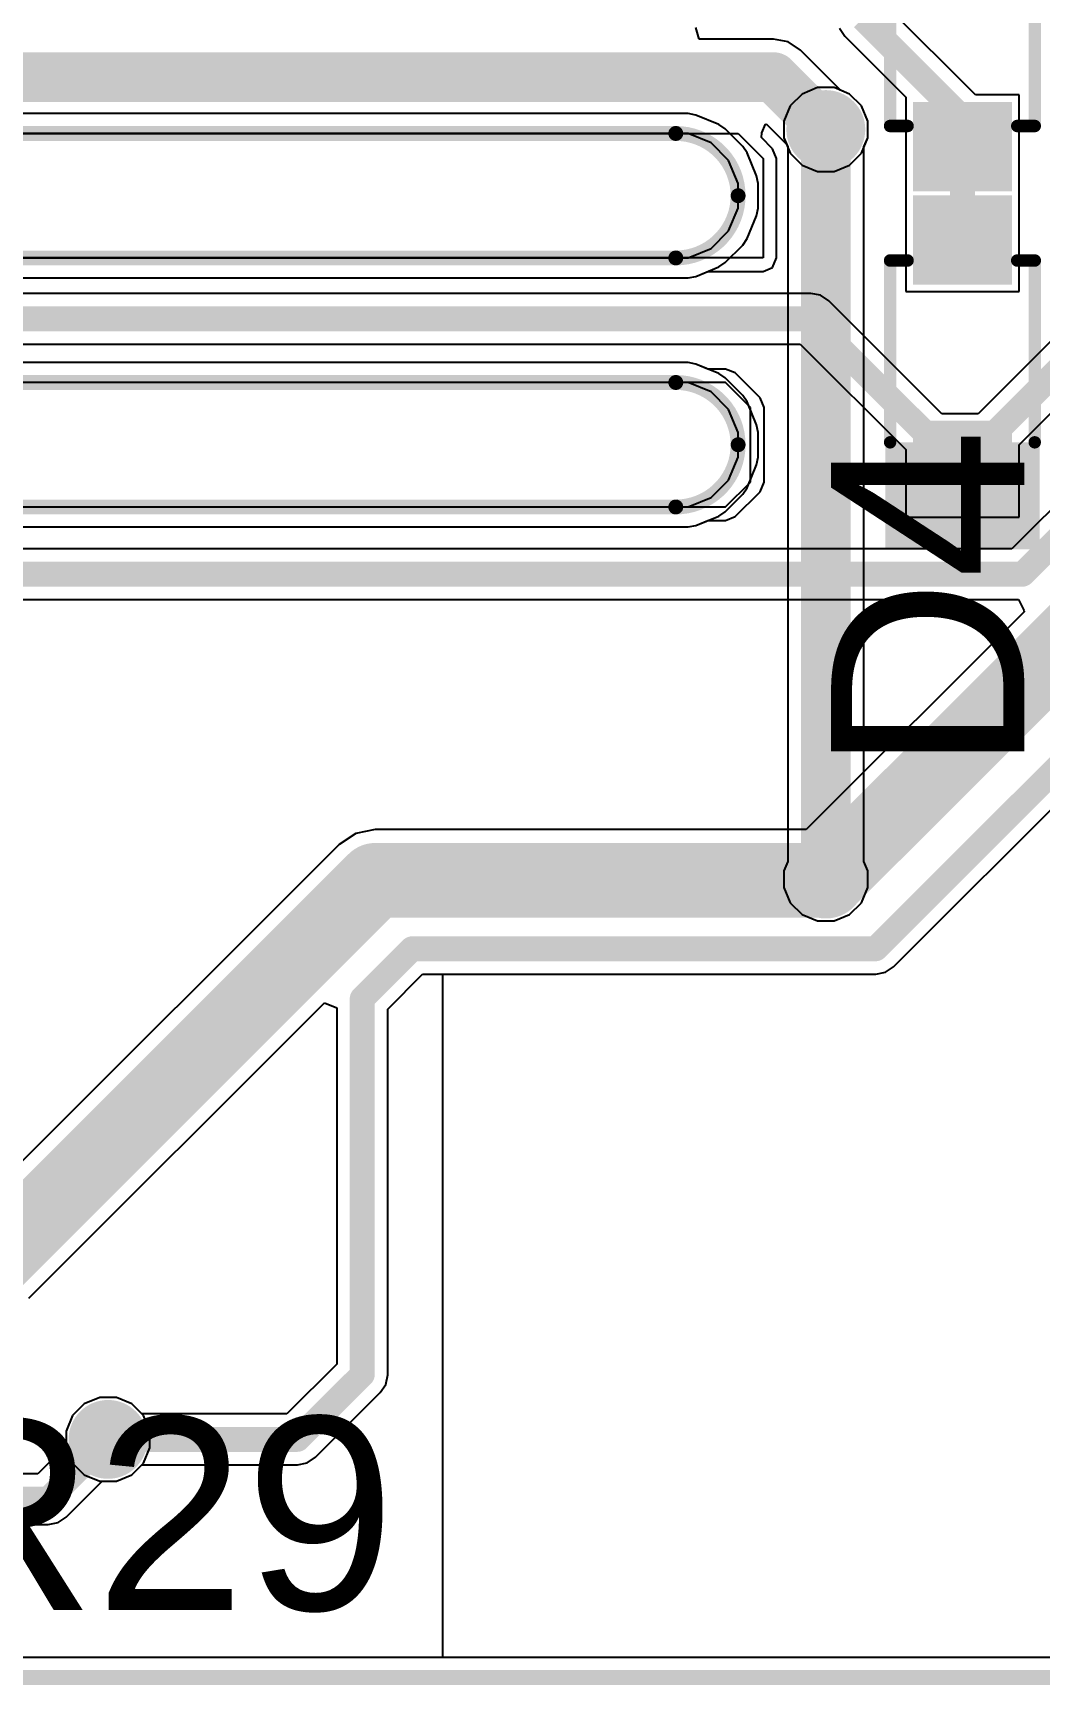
# Model space of a CAD drawing. Header units: millimetres. Extents: x -23 to 83, y -38 to 11.
# Drawn here: x 47.88 to 58.14, y -38.06 to -21.22 of the extents above; entities that cross this region are included whole.
import ezdxf

# ---------------------------------------------------------------- set-up
doc = ezdxf.new("R2010")
doc.units = ezdxf.units.MM
for name, color, linetype in [('BottomLayer', 5, 'Continuous'), ('BottomSolder', 6, 'Continuous'), ('Mechanical2', 216, 'Continuous'), ('MultiLayer', 9, 'Continuous'), ('TopLayer', 1, 'Continuous'), ('TopOverlay', 2, 'Continuous'), ('TopPaste', 8, 'Continuous'), ('TopSolder', 216, 'Continuous'), ('ViaHoleLayer', 16, 'Continuous')]:
    doc.layers.add(name, color=color, linetype=linetype)
doc.styles.add('Arial', font='', dxfattribs={"height": 0.2})
doc.styles.get('Arial').set_extended_font_data('Arial')

# ---------------------------------------------------------------- blocks, each defined once
blk = doc.blocks.new('SOD_323_53')
at = {"layer": 'TopLayer'}
for points in [[(-0.75, -0.45), (-1.55, -0.45), (-1.55, 0.45), (-0.75, 0.45)], [(1.55, -0.45), (0.75, -0.45), (0.75, 0.45), (1.55, 0.45)]]:
    blk.add_hatch(color=1, dxfattribs=at).paths.add_polyline_path(points)
at = {"layer": 'TopOverlay'}
for points in [[(-2.007, 0.483), (-0.914, 0.483), (-0.914, 0.787), (-2.007, 0.787)], [(-2.007, -0.508), (-1.575, -0.508), (-1.575, 0.508), (-2.007, 0.508)], [(-2.007, -0.787), (-0.914, -0.787), (-0.914, -0.483), (-2.007, -0.483)]]:
    blk.add_hatch(color=2, dxfattribs=at).paths.add_polyline_path(points)
at = {"layer": 'TopPaste'}
for points in [[(-0.75, -0.45), (-1.55, -0.45), (-1.55, 0.45), (-0.75, 0.45)], [(1.55, -0.45), (0.75, -0.45), (0.75, 0.45), (1.55, 0.45)]]:
    blk.add_hatch(color=8, dxfattribs=at).paths.add_polyline_path(points)
at = {"layer": 'TopSolder'}
for points in [[(-0.695, -0.505), (-1.605, -0.505), (-1.605, 0.505), (-0.695, 0.505)], [(1.605, -0.505), (0.695, -0.505), (0.695, 0.505), (1.605, 0.505)]]:
    blk.add_hatch(color=216, dxfattribs=at).paths.add_polyline_path(points)
at = {"layer": 'TopOverlay', "const_width": 0.127}
for points in [[(-0.914, 0.737), (0.94, 0.737)], [(0.94, 0.737), (0.94, 0.559)], [(0.94, -0.559), (0.94, -0.737)], [(-0.914, -0.737), (0.94, -0.737)]]:
    blk.add_lwpolyline(points, dxfattribs=at)
at = {"layer": 'TopOverlay', "const_width": 0.0635}
for points in [[(-0.946, 0.737, 1), (-0.883, 0.737, 1)], [(0.908, 0.737, 1), (0.972, 0.737, 1)], [(0.908, 0.737, 1), (0.972, 0.737, 1)], [(0.908, 0.559, 1), (0.972, 0.559, 1)], [(0.908, -0.559, 1), (0.972, -0.559, 1)], [(-0.946, -0.737, 1), (-0.883, -0.737, 1)], [(0.908, -0.737, 1), (0.972, -0.737, 1)], [(0.908, -0.737, 1), (0.972, -0.737, 1)]]:
    blk.add_lwpolyline(points, format="xyb", close=True, dxfattribs=at)
blk = doc.blocks.new('SOD_323_54')
at = {"layer": 'TopLayer'}
for points in [[(-0.75, -0.45), (-1.55, -0.45), (-1.55, 0.45), (-0.75, 0.45)], [(1.55, -0.45), (0.75, -0.45), (0.75, 0.45), (1.55, 0.45)]]:
    blk.add_hatch(color=1, dxfattribs=at).paths.add_polyline_path(points)
at = {"layer": 'TopOverlay'}
for points in [[(-2.007, 0.483), (-0.914, 0.483), (-0.914, 0.787), (-2.007, 0.787)], [(-2.007, -0.508), (-1.575, -0.508), (-1.575, 0.508), (-2.007, 0.508)], [(-2.007, -0.787), (-0.914, -0.787), (-0.914, -0.483), (-2.007, -0.483)]]:
    blk.add_hatch(color=2, dxfattribs=at).paths.add_polyline_path(points)
at = {"layer": 'TopPaste'}
for points in [[(-0.75, -0.45), (-1.55, -0.45), (-1.55, 0.45), (-0.75, 0.45)], [(1.55, -0.45), (0.75, -0.45), (0.75, 0.45), (1.55, 0.45)]]:
    blk.add_hatch(color=8, dxfattribs=at).paths.add_polyline_path(points)
at = {"layer": 'TopSolder'}
for points in [[(-0.695, -0.505), (-1.605, -0.505), (-1.605, 0.505), (-0.695, 0.505)], [(1.605, -0.505), (0.695, -0.505), (0.695, 0.505), (1.605, 0.505)]]:
    blk.add_hatch(color=216, dxfattribs=at).paths.add_polyline_path(points)
at = {"layer": 'TopOverlay', "const_width": 0.127}
for points in [[(0.94, 0.737), (-0.914, 0.737)], [(0.94, 0.559), (0.94, 0.737)], [(0.94, -0.737), (0.94, -0.559)], [(0.94, -0.737), (-0.914, -0.737)]]:
    blk.add_lwpolyline(points, dxfattribs=at)
at = {"layer": 'TopOverlay', "const_width": 0.0635}
for points in [[(-0.946, 0.737, 1), (-0.883, 0.737, 1)], [(0.908, 0.737, 1), (0.972, 0.737, 1)], [(0.908, 0.737, 1), (0.972, 0.737, 1)], [(0.908, 0.559, 1), (0.972, 0.559, 1)], [(0.908, -0.559, 1), (0.972, -0.559, 1)], [(-0.946, -0.737, 1), (-0.883, -0.737, 1)], [(0.908, -0.737, 1), (0.972, -0.737, 1)], [(0.908, -0.737, 1), (0.972, -0.737, 1)]]:
    blk.add_lwpolyline(points, format="xyb", close=True, dxfattribs=at)

msp = doc.modelspace()

# ---------------------------------------------------------------- hatches: boundary and pattern name
at = {"layer": 'BottomLayer'}
h = msp.add_hatch(color=5, dxfattribs=at)
edge = h.paths.add_edge_path()
edge.add_arc((55.956, -22.2), 0.3, 0, 360)
h = msp.add_hatch(color=5, dxfattribs=at)
edge = h.paths.add_edge_path()
edge.add_arc((55.956, -29.845), 0.3, 0, 360)
h = msp.add_hatch(color=5, dxfattribs=at)
edge = h.paths.add_edge_path()
edge.add_arc((48.641, -35.56), 0.3, 0, 360)
at = {"layer": 'BottomSolder'}
h = msp.add_hatch(color=6, dxfattribs=at)
edge = h.paths.add_edge_path()
edge.add_arc((55.956, -22.2), 0.402, 0, 360)
h = msp.add_hatch(color=6, dxfattribs=at)
edge = h.paths.add_edge_path()
edge.add_arc((55.956, -29.845), 0.402, 0, 360)
h = msp.add_hatch(color=6, dxfattribs=at)
edge = h.paths.add_edge_path()
edge.add_arc((48.641, -35.56), 0.402, 0, 360)
at = {"layer": 'TopLayer'}
h = msp.add_hatch(color=1, dxfattribs=at)
edge = h.paths.add_edge_path()
edge.add_arc((55.956, -22.2), 0.3, 0, 360)
h = msp.add_hatch(color=1, dxfattribs=at)
edge = h.paths.add_edge_path()
edge.add_arc((55.956, -29.845), 0.3, 0, 360)
h = msp.add_hatch(color=1, dxfattribs=at)
edge = h.paths.add_edge_path()
edge.add_arc((48.641, -35.56), 0.3, 0, 360)
at = {"layer": 'TopSolder'}
h = msp.add_hatch(color=216, dxfattribs=at)
edge = h.paths.add_edge_path()
edge.add_arc((55.956, -22.2), 0.402, 0, 360)
h = msp.add_hatch(color=216, dxfattribs=at)
edge = h.paths.add_edge_path()
edge.add_arc((55.956, -29.845), 0.402, 0, 360)
h = msp.add_hatch(color=216, dxfattribs=at)
edge = h.paths.add_edge_path()
edge.add_arc((48.641, -35.56), 0.402, 0, 360)
at = {"layer": 'ViaHoleLayer'}
h = msp.add_hatch(color=16, dxfattribs=at)
edge = h.paths.add_edge_path()
edge.add_arc((55.956, -22.2), 0.15, 0, 360)
h = msp.add_hatch(color=16, dxfattribs=at)
edge = h.paths.add_edge_path()
edge.add_arc((55.956, -29.845), 0.15, 0, 360)
h = msp.add_hatch(color=16, dxfattribs=at)
edge = h.paths.add_edge_path()
edge.add_arc((48.641, -35.56), 0.15, 0, 360)

# ---------------------------------------------------------------- linework, layer by layer
at = {"layer": 'BottomLayer'}
for p, q in [((55.714, -21.838), (55.594, -21.958)), ((55.871, -21.773), (55.714, -21.838)), ((56.041, -21.773), (55.871, -21.773)), ((56.198, -21.838), (56.041, -21.773)), ((56.318, -21.958), (56.198, -21.838)), ((54.553, -22.037), (28.901, -22.037)), ((54.631, -22.052), (54.553, -22.037)), ((54.865, -22.149), (54.631, -22.052)), ((55.594, -21.958), (55.529, -22.115)), ((56.383, -22.115), (56.318, -21.958)), ((54.931, -22.193), (54.865, -22.149)), ((55.11, -22.372), (54.931, -22.193)), ((55.529, -22.115), (55.529, -22.285)), ((56.383, -22.285), (56.383, -22.115)), ((55.154, -22.438), (55.11, -22.372)), ((55.529, -22.285), (55.568, -22.378)), ((55.568, -22.378), (55.568, -29.667)), ((56.345, -22.378), (56.383, -22.285)), ((56.345, -29.667), (56.345, -22.378)), ((55.251, -22.671), (55.154, -22.438)), ((55.266, -22.749), (55.251, -22.671)), ((55.266, -23.002), (55.266, -22.749)), ((55.154, -23.313), (55.251, -23.08)), ((55.251, -23.08), (55.266, -23.002)), ((54.931, -23.558), (55.11, -23.379)), ((55.11, -23.379), (55.154, -23.313)), ((54.865, -23.602), (54.931, -23.558)), ((31.762, -23.714), (54.553, -23.714)), ((54.553, -23.714), (54.631, -23.699)), ((54.631, -23.699), (54.865, -23.602)), ((54.553, -24.577), (34.743, -24.577)), ((54.631, -24.592), (54.553, -24.577)), ((54.865, -24.689), (54.631, -24.592)), ((54.931, -24.733), (54.865, -24.689)), ((55.11, -24.912), (54.931, -24.733)), ((55.154, -24.978), (55.11, -24.912)), ((55.251, -25.211), (55.154, -24.978)), ((55.266, -25.289), (55.251, -25.211)), ((55.266, -25.542), (55.266, -25.289)), ((55.251, -25.62), (55.266, -25.542)), ((55.154, -25.853), (55.251, -25.62)), ((54.931, -26.098), (55.11, -25.919)), ((55.11, -25.919), (55.154, -25.853)), ((54.865, -26.142), (54.931, -26.098)), ((34.743, -26.254), (54.553, -26.254)), ((54.553, -26.254), (54.631, -26.239)), ((54.631, -26.239), (54.865, -26.142)), ((55.568, -29.667), (55.529, -29.76)), ((55.529, -29.76), (55.529, -29.93)), ((56.383, -29.76), (56.345, -29.667)), ((56.383, -29.93), (56.383, -29.76)), ((55.529, -29.93), (55.594, -30.087)), ((56.318, -30.087), (56.383, -29.93)), ((55.594, -30.087), (55.714, -30.207)), ((56.198, -30.207), (56.318, -30.087)), ((55.714, -30.207), (55.871, -30.272)), ((55.871, -30.272), (56.041, -30.272)), ((56.041, -30.272), (56.198, -30.207)), ((48.399, -35.198), (48.279, -35.318)), ((48.556, -35.133), (48.399, -35.198)), ((48.726, -35.133), (48.556, -35.133)), ((48.883, -35.198), (48.726, -35.133)), ((49.003, -35.318), (48.883, -35.198)), ((48.279, -35.318), (48.214, -35.475)), ((49.068, -35.475), (49.003, -35.318)), ((48.214, -35.475), (48.214, -35.621)), ((49.068, -35.645), (49.068, -35.475)), ((48.214, -35.621), (47.924, -35.911)), ((49.003, -35.802), (49.068, -35.645)), ((48.883, -35.922), (49.003, -35.802)), ((47.924, -35.911), (19.139, -35.911)), ((48.215, -36.353), (48.58, -35.987)), ((48.58, -35.987), (48.726, -35.987)), ((48.726, -35.987), (48.883, -35.922)), ((48.131, -36.409), (48.215, -36.353)), ((12.578, -36.429), (48.031, -36.429)), ((48.031, -36.429), (48.131, -36.409)), ((73.481, -37.785), (42.593, -37.785))]:
    msp.add_line(p, q, dxfattribs=at)
for points, const_width in [([(55.956, -29.845), (55.956, -22.2)], 0.508), ([(48.031, -36.17), (48.641, -35.56)], 0.254), ([(12.471, -36.17), (48.031, -36.17)], 0.254)]:
    msp.add_lwpolyline(points, dxfattribs=dict(at, const_width=const_width))
for points, const_width in [([(55.829, -22.2, 1), (56.083, -22.2, 1)], 0.254), ([(55.829, -29.845, 1), (56.083, -29.845, 1)], 0.254), ([(48.578, -35.56, 1), (48.705, -35.56, 1)], 0.127), ([(47.968, -36.17, 1), (48.095, -36.17, 1)], 0.127), ([(47.968, -36.17, 1), (48.095, -36.17, 1)], 0.127)]:
    msp.add_lwpolyline(points, format="xyb", close=True, dxfattribs=dict(at, const_width=const_width))
at = {"layer": 'Mechanical2', "const_width": 0.152}
for points in [[(29.027, -22.24), (54.427, -22.24)], [(29.027, -22.24), (54.427, -22.24)], [(29.027, -23.51), (54.427, -23.51)], [(29.027, -23.51), (54.427, -23.51)], [(34.869, -24.78), (54.427, -24.78)], [(34.869, -24.78), (54.427, -24.78)], [(34.869, -26.05), (54.427, -26.05)], [(34.869, -26.05), (54.427, -26.05)], [(-16.519, -37.988), (73.481, -37.988)]]:
    msp.add_lwpolyline(points, dxfattribs=at)
at = {"layer": 'Mechanical2', "const_width": 0.0762}
for points in [[(54.389, -22.24, 1), (54.465, -22.24, 1)], [(54.389, -22.24, 1), (54.465, -22.24, 1)], [(54.389, -22.24, 1), (54.465, -22.24, 1)], [(54.389, -22.24, 1), (54.465, -22.24, 1)], [(55.024, -22.875, 1), (55.1, -22.875, 1)], [(55.024, -22.875, 1), (55.1, -22.875, 1)], [(55.024, -22.875, 1), (55.1, -22.875, 1)], [(55.024, -22.875, 1), (55.1, -22.875, 1)], [(54.389, -23.51, 1), (54.465, -23.51, 1)], [(54.389, -23.51, 1), (54.465, -23.51, 1)], [(54.389, -23.51, 1), (54.465, -23.51, 1)], [(54.389, -23.51, 1), (54.465, -23.51, 1)], [(54.389, -24.78, 1), (54.465, -24.78, 1)], [(54.389, -24.78, 1), (54.465, -24.78, 1)], [(54.389, -24.78, 1), (54.465, -24.78, 1)], [(54.389, -24.78, 1), (54.465, -24.78, 1)], [(55.024, -25.415, 1), (55.1, -25.415, 1)], [(55.024, -25.415, 1), (55.1, -25.415, 1)], [(55.024, -25.415, 1), (55.1, -25.415, 1)], [(55.024, -25.415, 1), (55.1, -25.415, 1)], [(54.389, -26.05, 1), (54.465, -26.05, 1)], [(54.389, -26.05, 1), (54.465, -26.05, 1)], [(54.389, -26.05, 1), (54.465, -26.05, 1)], [(54.389, -26.05, 1), (54.465, -26.05, 1)]]:
    msp.add_lwpolyline(points, format="xyb", close=True, dxfattribs=at)
at = {"layer": 'Mechanical2', "const_width": 0.152}
for points in [[(54.427, -22.24, -0.414214), (55.062, -22.875)], [(54.427, -22.24, -0.414214), (55.062, -22.875)], [(55.062, -22.875, -0.414214), (54.427, -23.51)], [(55.062, -22.875, -0.414214), (54.427, -23.51)], [(54.427, -24.78, -0.414214), (55.062, -25.415)], [(54.427, -24.78, -0.414214), (55.062, -25.415)], [(55.062, -25.415, -0.414214), (54.427, -26.05)], [(55.062, -25.415, -0.414214), (54.427, -26.05)]]:
    msp.add_lwpolyline(points, format="xyb", dxfattribs=at)
at = {"layer": 'MultiLayer'}
for p, q in [((54.427, -22.24), (29.027, -22.24)), ((54.553, -22.24), (54.427, -22.24)), ((54.427, -22.24), (54.427, -22.24)), ((54.787, -22.337), (54.553, -22.24)), ((54.965, -22.516), (54.787, -22.337)), ((55.062, -22.749), (54.965, -22.516)), ((55.062, -22.875), (55.062, -22.749)), ((55.062, -23.002), (55.062, -22.875)), ((54.965, -23.235), (55.062, -23.002)), ((54.787, -23.414), (54.965, -23.235)), ((54.553, -23.51), (54.787, -23.414)), ((29.027, -23.51), (54.427, -23.51)), ((54.427, -23.51), (54.553, -23.51)), ((54.427, -24.78), (34.869, -24.78)), ((54.553, -24.78), (54.427, -24.78)), ((54.427, -24.78), (54.427, -24.78)), ((54.787, -24.877), (54.553, -24.78)), ((54.965, -25.056), (54.787, -24.877)), ((55.062, -25.289), (54.965, -25.056)), ((55.062, -25.415), (55.062, -25.289)), ((55.062, -25.542), (55.062, -25.415)), ((54.965, -25.775), (55.062, -25.542)), ((54.787, -25.954), (54.965, -25.775)), ((34.869, -26.05), (54.427, -26.05)), ((54.427, -26.05), (54.553, -26.05)), ((54.553, -26.05), (54.787, -25.954))]:
    msp.add_line(p, q, dxfattribs=at)
at = {"layer": 'TopLayer'}
for p, q in [((57.482, -21.847), (56.592, -20.958)), ((54.665, -21.278), (54.631, -21.159)), ((56.094, -21.165), (56.15, -21.249)), ((55.423, -21.278), (54.665, -21.278)), ((55.571, -21.307), (55.423, -21.278)), ((55.697, -21.392), (55.571, -21.307)), ((56.105, -21.799), (55.697, -21.392)), ((56.15, -21.249), (56.771, -21.87)), ((56.198, -21.838), (56.105, -21.799)), ((56.318, -21.958), (56.198, -21.838)), ((56.771, -21.87), (56.771, -22.901)), ((57.925, -21.847), (57.482, -21.847)), ((57.925, -22.901), (57.925, -21.847)), ((56.383, -22.115), (56.318, -21.958)), ((55.299, -22.283), (55.303, -22.233)), ((55.303, -22.233), (55.341, -22.146)), ((55.341, -22.146), (55.351, -22.144)), ((55.351, -22.144), (55.556, -22.348)), ((56.383, -22.285), (56.383, -22.115)), ((28.138, -22.24), (55.062, -22.24)), ((55.062, -22.24), (55.189, -22.367)), ((55.189, -22.367), (55.316, -22.494)), ((55.413, -22.397), (55.299, -22.283)), ((55.454, -22.494), (55.413, -22.397)), ((55.413, -22.397), (55.413, -22.397)), ((55.556, -22.348), (55.594, -22.441)), ((56.318, -22.441), (56.383, -22.285)), ((55.316, -22.494), (55.316, -23.51)), ((55.454, -22.495), (55.454, -22.494)), ((55.454, -23.51), (55.454, -22.495)), ((55.594, -22.441), (55.714, -22.562)), ((55.714, -22.562), (55.871, -22.627)), ((56.041, -22.627), (56.198, -22.562)), ((56.198, -22.562), (56.318, -22.441)), ((55.871, -22.627), (56.041, -22.627)), ((56.771, -22.901), (56.771, -23.853)), ((57.925, -23.853), (57.925, -22.901)), ((59.407, -23.2), (57.509, -25.099)), ((55.316, -23.51), (28.392, -23.51)), ((55.413, -23.608), (55.454, -23.51)), ((31.883, -23.714), (54.553, -23.714)), ((54.553, -23.714), (54.631, -23.699)), ((54.631, -23.699), (54.754, -23.648)), ((54.754, -23.648), (55.316, -23.648)), ((55.316, -23.648), (55.413, -23.608)), ((60.659, -23.67), (57.853, -26.477)), ((57.925, -25.415), (59.698, -23.642)), ((55.802, -23.871), (31.835, -23.871)), ((55.902, -23.891), (55.802, -23.871)), ((55.986, -23.947), (55.902, -23.891)), ((56.771, -23.853), (57.925, -23.853)), ((57.137, -25.099), (55.986, -23.947)), ((31.739, -24.389), (55.695, -24.389)), ((55.695, -24.389), (56.771, -25.465)), ((54.553, -24.577), (34.743, -24.577)), ((54.631, -24.592), (54.553, -24.577)), ((54.754, -24.643), (54.631, -24.592)), ((54.935, -24.643), (54.754, -24.643)), ((55.032, -24.683), (54.935, -24.643)), ((54.935, -24.643), (54.935, -24.643)), ((55.286, -24.937), (55.032, -24.683)), ((54.935, -24.78), (33.98, -24.78)), ((55.189, -25.034), (54.935, -24.78)), ((55.189, -25.796), (55.189, -25.034)), ((55.327, -25.034), (55.286, -24.937)), ((55.286, -24.937), (55.286, -24.937)), ((55.327, -25.796), (55.327, -25.034)), ((57.509, -25.099), (57.137, -25.099)), ((57.925, -26.153), (57.925, -25.415)), ((56.771, -25.465), (56.771, -26.153)), ((54.935, -26.05), (55.189, -25.796)), ((55.032, -26.148), (55.286, -25.894)), ((55.286, -25.894), (55.327, -25.796)), ((55.327, -25.796), (55.327, -25.796)), ((34.107, -26.05), (54.935, -26.05)), ((39.48, -26.254), (54.553, -26.254)), ((54.553, -26.254), (54.631, -26.239)), ((54.631, -26.239), (54.754, -26.188)), ((54.754, -26.188), (54.935, -26.188)), ((54.935, -26.188), (55.032, -26.148)), ((55.032, -26.148), (55.032, -26.148)), ((56.771, -26.153), (57.925, -26.153)), ((57.853, -26.477), (45.029, -26.477)), ((45.137, -26.995), (57.919, -26.995)), ((57.976, -27.118), (55.754, -29.34)), ((57.919, -26.995), (57.974, -27.101)), ((57.974, -27.101), (57.976, -27.118)), ((56.647, -30.739), (59.832, -27.555)), ((56.647, -30.739), (59.393, -27.994)), ((51.165, -29.379), (50.997, -29.491)), ((51.363, -29.34), (51.165, -29.379)), ((55.754, -29.34), (51.363, -29.34)), ((51.363, -29.34), (51.363, -29.34)), ((50.997, -29.491), (47.668, -32.821)), ((51.491, -31.171), (51.847, -30.815)), ((51.847, -30.815), (56.464, -30.815)), ((52.052, -37.785), (52.052, -30.815)), ((52.052, -30.815), (56.464, -30.815)), ((56.464, -30.815), (56.563, -30.795)), ((56.464, -30.815), (56.563, -30.795)), ((56.563, -30.795), (56.647, -30.739)), ((56.563, -30.795), (56.647, -30.739)), ((47.835, -34.119), (50.846, -31.108)), ((50.846, -31.108), (50.973, -31.16)), ((50.973, -31.16), (50.973, -34.792)), ((51.491, -34.9), (51.491, -31.171)), ((50.973, -34.792), (50.464, -35.301)), ((51.415, -35.083), (51.471, -34.999)), ((51.471, -34.999), (51.491, -34.9)), ((48.399, -35.198), (48.279, -35.318)), ((48.556, -35.133), (48.399, -35.198)), ((48.726, -35.133), (48.556, -35.133)), ((48.883, -35.198), (48.726, -35.133)), ((48.986, -35.301), (48.883, -35.198)), ((50.755, -35.743), (51.415, -35.083)), ((48.279, -35.318), (48.214, -35.475)), ((50.464, -35.301), (48.986, -35.301)), ((48.214, -35.475), (48.214, -35.645)), ((48.214, -35.645), (48.279, -35.802)), ((48.279, -35.802), (48.399, -35.922)), ((48.883, -35.922), (48.986, -35.819)), ((48.986, -35.819), (50.571, -35.819)), ((50.571, -35.819), (50.671, -35.799)), ((50.671, -35.799), (50.755, -35.743)), ((48.399, -35.922), (48.556, -35.987)), ((48.556, -35.987), (48.726, -35.987)), ((48.726, -35.987), (48.883, -35.922)), ((73.481, -37.785), (42.593, -37.785)), ((73.481, -37.785), (52.052, -37.785))]:
    msp.add_line(p, q, dxfattribs=at)
for points, const_width in [([(56.333, -21.066), (57.349, -22.082)], 0.254), ([(28.321, -21.666), (55.423, -21.666)], 0.508), ([(55.423, -21.666), (55.956, -22.2)], 0.508), ([(57.349, -23.314), (57.349, -22.082)], 0.254), ([(57.96, -26.736), (61.44, -23.256)], 0.254), ([(57.348, -25.626), (59.59, -23.383)], 0.254), ([(31.394, -24.13), (55.802, -24.13)], 0.254), ([(55.802, -24.13), (57.298, -25.626)], 0.254), ([(55.969, -29.858), (60.081, -25.746)], 0.762), ([(57.298, -25.626), (57.348, -25.626)], 0.254), ([(45.029, -26.736), (57.96, -26.736)], 0.254), ([(56.464, -30.556), (59.725, -27.296)], 0.254), ([(47.468, -33.753), (51.363, -29.858)], 0.762), ([(51.363, -29.858), (55.969, -29.858)], 0.762), ([(51.232, -31.064), (51.74, -30.556)], 0.254), ([(51.74, -30.556), (56.464, -30.556)], 0.254), ([(51.232, -34.9), (51.232, -31.064)], 0.254), ([(50.571, -35.56), (51.232, -34.9)], 0.254), ([(48.641, -35.56), (50.571, -35.56)], 0.254)]:
    msp.add_lwpolyline(points, dxfattribs=dict(at, const_width=const_width))
for points, const_width in [([(55.296, -21.666, 1), (55.55, -21.666, 1)], 0.254), ([(55.296, -21.666, 1), (55.55, -21.666, 1)], 0.254), ([(55.829, -22.2, 1), (56.083, -22.2, 1)], 0.254), ([(57.286, -22.082, 1), (57.413, -22.082, 1)], 0.127), ([(57.286, -22.082, 1), (57.413, -22.082, 1)], 0.127), ([(57.286, -23.314, 1), (57.413, -23.314, 1)], 0.127), ([(55.739, -24.13, 1), (55.866, -24.13, 1)], 0.127), ([(55.739, -24.13, 1), (55.866, -24.13, 1)], 0.127), ([(57.235, -25.626, 1), (57.362, -25.626, 1)], 0.127), ([(57.235, -25.626, 1), (57.362, -25.626, 1)], 0.127), ([(57.285, -25.626, 1), (57.412, -25.626, 1)], 0.127), ([(57.285, -25.626, 1), (57.412, -25.626, 1)], 0.127), ([(57.897, -26.736, 1), (58.024, -26.736, 1)], 0.127), ([(57.897, -26.736, 1), (58.024, -26.736, 1)], 0.127), ([(51.173, -29.858, 1), (51.554, -29.858, 1)], 0.381), ([(51.173, -29.858, 1), (51.554, -29.858, 1)], 0.381), ([(55.778, -29.858, 1), (56.159, -29.858, 1)], 0.381), ([(55.778, -29.858, 1), (56.159, -29.858, 1)], 0.381), ([(51.676, -30.556, 1), (51.803, -30.556, 1)], 0.127), ([(51.676, -30.556, 1), (51.803, -30.556, 1)], 0.127), ([(56.401, -30.556, 1), (56.528, -30.556, 1)], 0.127), ([(56.401, -30.556, 1), (56.528, -30.556, 1)], 0.127), ([(51.168, -31.064, 1), (51.295, -31.064, 1)], 0.127), ([(51.168, -31.064, 1), (51.295, -31.064, 1)], 0.127), ([(51.168, -34.9, 1), (51.295, -34.9, 1)], 0.127), ([(51.168, -34.9, 1), (51.295, -34.9, 1)], 0.127), ([(48.578, -35.56, 1), (48.705, -35.56, 1)], 0.127), ([(50.508, -35.56, 1), (50.635, -35.56, 1)], 0.127), ([(50.508, -35.56, 1), (50.635, -35.56, 1)], 0.127)]:
    msp.add_lwpolyline(points, format="xyb", close=True, dxfattribs=dict(at, const_width=const_width))

# ---------------------------------------------------------------- block references
for name, p, rotation in [('SOD_323_54', (57.348, -21.224), 270), ('SOD_323_53', (57.348, -24.476), 90)]:
    msp.add_blockref(name, p, dxfattribs=dict(rotation=rotation))

# ---------------------------------------------------------------- texts
at = {"layer": 'TopOverlay', "style": 'Arial'}
msp.add_text('D4', height=1.9685, rotation=90, dxfattribs=at).set_placement((57.978, -28.767))
msp.add_text('R29', height=1.9685, dxfattribs=at).set_placement((46.524, -37.3))

doc.saveas('drawing.dxf')
